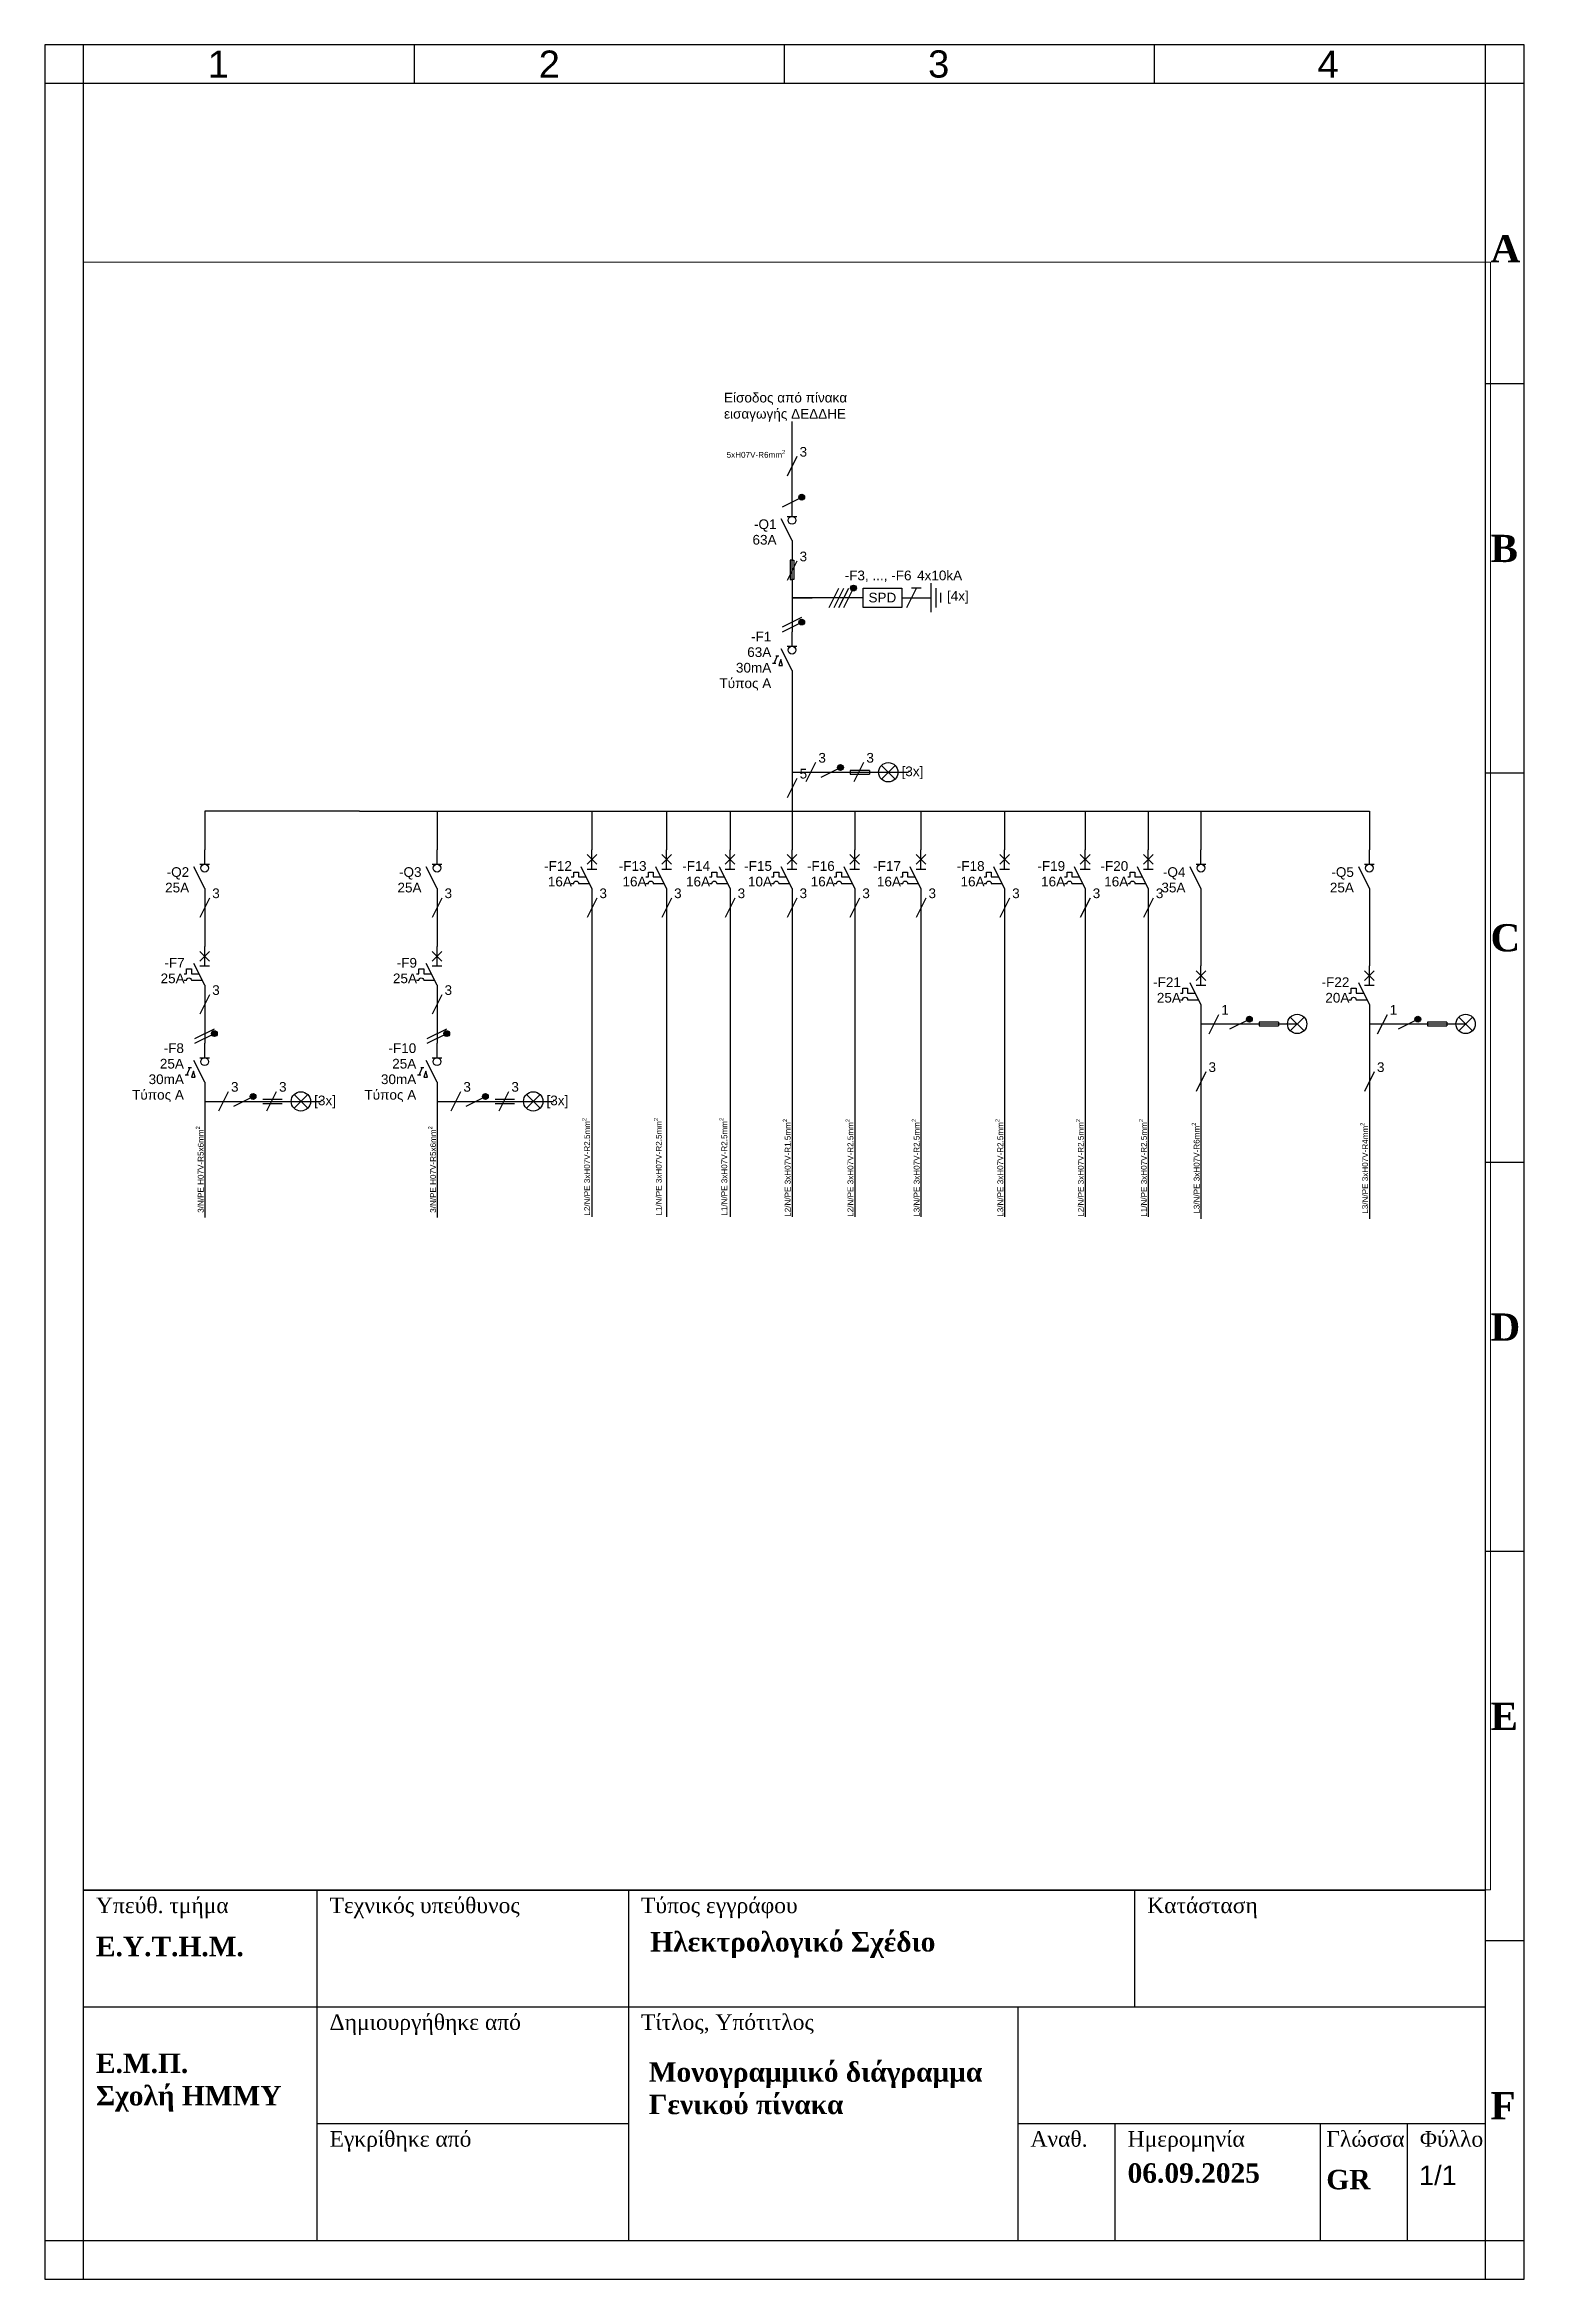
# Paper-space layout 'A4' of a CAD drawing. Header units: millimetres. Extents: x 15 to 205, y 5 to 292.
# The model-space entities are those that its viewports show. They can reach past a viewport. Long polylines and large blocks are cut down to what shows.
import ezdxf
from ezdxf.enums import TextEntityAlignment as Align

# ---------------------------------------------------------------- set-up
doc = ezdxf.new("R2010")
doc.units = ezdxf.units.MM
doc.layers.get('0').update_dxf_attribs({"color": 250})
doc.layers.add('Layer1', color=10, linetype='Continuous', plot=False)
doc.styles.get("Standard").update_dxf_attribs({"font": 'arial.ttf'})
doc.styles.add('TextBlock', font='timesbd.ttf', dxfattribs={"height": 2.5})
doc.styles.add('TitleBlock', font='times.ttf', dxfattribs={"height": 2})

# ---------------------------------------------------------------- blocks, each defined once
blk = doc.blocks.new('Disconnectors')
at = {"linetype": 'Continuous'}
for p, q in [((0, -3.75), (0, 0)), ((-1.25, -3.75), (1.25, -3.75))]:
    blk.add_line(p, q, dxfattribs=at)
for q in [(-2.77, -4.4), (0, -15)]:
    blk.add_line((0, -10), q)
blk.add_circle((0, -4.75), 1, dxfattribs=at)
for tag, p in [('REF', (-4, -7.01)), ('IN', (-4, -11.02))]:
    blk.add_attdef(tag, text='', height=2.5, dxfattribs=at).set_placement(p, align=Align.RIGHT)
blk = doc.blocks.new('Protection')
at = {"linetype": 'Continuous'}
for p, q in [((0, -5), (0, 0)), ((-1.25, -5), (1.25, -5))]:
    blk.add_line(p, q, dxfattribs=at)
for p, q in [((0, -10), (-2.77, -4.4)), ((-1.25, -1.25), (1.25, -3.75)), ((-1.25, -3.75), (1.25, -1.25)), ((0, -10), (0, -15))]:
    blk.add_line(p, q)
blk.add_lwpolyline([(-5.32, -7.01), (-4.69, -7.01), (-4.69, -5.76), (-3.44, -5.76), (-3.44, -7.01), (-1.48, -7.01)])
blk.add_lwpolyline([(-5.32, -8.73), (-4.69, -8.73, -1), (-3.44, -8.73), (-0.63, -8.73)], format="xyb")
for tag, p in [('REF', (-5.17, -5.45)), ('IN', (-5.17, -9.47)), ('IC', (-5.17, -13.48))]:
    blk.add_attdef(tag, text='', height=2.5, dxfattribs=at).set_placement(p, align=Align.RIGHT)
blk = doc.blocks.new('RCD')
h = blk.add_hatch(color=256)
h.dxf.hatch_style = 1
edge = h.paths.add_edge_path()
edge.add_arc((2.5, 2.5), 0.75, 0, 360)
for p, q in [((-2.5, 1.25), (2.5, 3.75)), ((-2.5, 0), (2.5, 2.5)), ((0, -10), (-2.77, -4.4)), ((0, -10), (0, -15))]:
    blk.add_line(p, q)
at = {"linetype": 'Continuous'}
for p, q in [((0, -3.75), (0, 0)), ((-1.25, -3.75), (1.25, -3.75)), ((-5, -8.12), (-4.2, -8.12)), ((-3.82, -6.25), (-4.6, -8.12)), ((-4.22, -6.25), (-3.42, -6.25))]:
    blk.add_line(p, q, dxfattribs=at)
blk.add_lwpolyline([(-2.42, -8.75), (-2.92, -7.19), (-3.42, -8.75)], close=True, dxfattribs=at)
blk.add_circle((2.5, 2.5), 0.75)
blk.add_circle((0, -4.75), 1, dxfattribs=at)
for tag, p in [('REF', (-5.36, -2.5)), ('IN', (-5.36, -6.51)), ('IND', (-5.36, -10.53)), ('TYPE', (-5.36, -14.55))]:
    blk.add_attdef(tag, text='', height=2.5, dxfattribs=at).set_placement(p, align=Align.RIGHT)
blk = doc.blocks.new('MultiObjects')
at = {"linetype": 'Continuous'}
blk.add_line((1.25, 2.5), (-1.25, -2.5), dxfattribs=at)
blk.add_attdef('N', (1.95, 2.5), '', height=2.5, dxfattribs=at)
blk = doc.blocks.new('MultiLines')
h = blk.add_hatch(color=256)
h.dxf.hatch_style = 1
edge = h.paths.add_edge_path()
edge.add_arc((2.5, 1.25), 0.75, 0, 360)
blk.add_line((-2.5, -1.25), (2.5, 1.25))
blk.add_circle((2.5, 1.25), 0.75)
blk = doc.blocks.new('Lamp')
at = {"linetype": 'Continuous'}
for p, q in [((-1.77, 1.77), (1.77, -1.77)), ((1.77, 1.77), (-1.77, -1.77))]:
    blk.add_line(p, q, dxfattribs=at)
blk.add_circle((0, 0), 2.5, dxfattribs=at)
blk.add_attdef('REF', text='', height=2.5, dxfattribs=at).set_placement((-3.37, -1.06), align=Align.RIGHT)
blk.add_attdef('TEXT', (3.9, -1.06), '', height=2.5, dxfattribs=at)
blk = doc.blocks.new('*U9')
at = {"linetype": 'Continuous'}
for p, q in [((0, -5), (0, 0)), ((-1.25, -5), (1.25, -5))]:
    blk.add_line(p, q, dxfattribs=at)
for p, q in [((0, -10), (-2.77, -4.4)), ((-1.25, -1.25), (1.25, -3.75)), ((-1.25, -3.75), (1.25, -1.25)), ((0, -10), (0, -15))]:
    blk.add_line(p, q)
blk.add_lwpolyline([(-5.32, -7.01), (-4.69, -7.01), (-4.69, -5.76), (-3.44, -5.76), (-3.44, -7.01), (-1.48, -7.01)])
blk.add_lwpolyline([(-5.32, -8.73), (-4.69, -8.73, -1), (-3.44, -8.73), (-0.63, -8.73)], format="xyb")
for tag, p in [('REF', (-5.17, -5.45)), ('IN', (-5.17, -9.47)), ('IC', (-3.78, -8.67))]:
    blk.add_attdef(tag, text='', height=2.5, dxfattribs=at).set_placement(p, align=Align.RIGHT)
blk = doc.blocks.new('grammi_PE_H')
for p, q in [((0, 0), (2.5, 5)), ((3.75, 5), (1.25, 5))]:
    blk.add_line(p, q)
blk = doc.blocks.new('SPD')
h = blk.add_hatch(color=256)
h.dxf.hatch_style = 1
edge = h.paths.add_edge_path()
edge.add_arc((0, 2.5), 0.75, 0, 360)
for p, q in [((-6.25, -2.5), (-3.75, 2.5)), ((-5, -2.5), (-2.5, 2.5)), ((-3.75, -2.5), (-1.25, 2.5)), ((-2.5, -2.5), (0, 2.5)), ((2.5, 0), (0, 0)), ((12.5, 0), (15, 0)), ((15, 0), (20, 0)), ((20, 3.75), (20, -3.75)), ((21.25, 2.5), (21.25, -2.5)), ((22.5, 1.25), (22.5, -1.25))]:
    blk.add_line(p, q)
blk.add_lwpolyline([(2.5, 2.5), (12.5, 2.5), (12.5, -2.5), (2.5, -2.5)], close=True)
blk.add_circle((0, 2.5), 0.75)
at = {"color": 240, "true_color": 0xed1f24}
blk.add_blockref('grammi_PE_H', (13.75, -2.5), dxfattribs=at)
at = {"insert": (7.45, 1.28), "char_height": 2.5, "attachment_point": 2}
blk.add_mtext_dynamic_manual_height_columns('SPD', width=6.791, gutter_width=12.5, heights=[0], dxfattribs=at)
at = {"linetype": 'Continuous', "insert": (24.13, 1.72), "char_height": 2.5, "attachment_point": 1}
blk.add_mtext_dynamic_manual_height_columns('[4x]', width=7.6071, gutter_width=12.5, heights=[0], dxfattribs=at)
at = {"linetype": 'Continuous'}
for tag, p in [('REF', (-2.29, 4.5)), ('IN', (16.41, 4.5))]:
    blk.add_attdef(tag, p, '', height=2.5, dxfattribs=at)

msp = doc.modelspace()

# ---------------------------------------------------------------- linework, layer by layer
at = {"color": 0}
for p, q in [((3111.2, 1686.73), (3111.2, 1698.3)), ((3111.2, 1677.53), (3111.2, 1686.73)), ((3111.2, 1657.53), (3111.2, 1644)), ((3111.2, 1607.7), (3121.2, 1607.7)), ((3121.2, 1607.7), (3126.2, 1607.7)), ((3126.2, 1608.2), (3126.2, 1607.2)), ((3126.2, 1607.7), (3131.2, 1607.7)), ((3131.2, 1608.2), (3131.2, 1607.2)), ((3131.2, 1607.7), (3141.28, 1607.7)), ((2959.52, 1597.7), (2959.52, 1587.7)), ((3019.52, 1597.7), (3019.52, 1587.7)), ((3059.52, 1597.7), (3099.52, 1597.7)), ((3059.52, 1597.7), (3059.52, 1587.7)), ((3059.52, 1597.7), (3059.52, 1587.7)), ((3078.8, 1597.7), (3078.8, 1587.7)), ((3095.2, 1597.7), (3095.2, 1587.7)), ((3099.52, 1597.7), (3129.52, 1597.7)), ((3111.2, 1597.7), (3111.2, 1587.7)), ((3127.4, 1597.7), (3127.4, 1587.7)), ((3129.52, 1597.7), (3177.7, 1597.7)), ((3144.5, 1597.7), (3144.5, 1587.7)), ((3166.1, 1597.7), (3166.1, 1587.7)), ((3177.7, 1597.7), (3216.8, 1597.7)), ((3186.9, 1597.7), (3186.9, 1587.7)), ((3203.2, 1597.7), (3203.2, 1587.7)), ((3216.8, 1597.7), (3246.8, 1597.7)), ((3216.8, 1597.7), (3216.8, 1587.7)), ((3246.8, 1597.7), (3260.3, 1597.7)), ((3260.3, 1597.7), (3260.3, 1587.7)), ((2959.52, 1572.7), (2959.52, 1562.7)), ((3019.52, 1572.7), (3019.52, 1562.7)), ((3059.52, 1572.7), (3059.52, 1492.9)), ((3059.52, 1572.7), (3059.52, 1492.9)), ((3078.8, 1572.7), (3078.8, 1492.9)), ((3095.2, 1572.7), (3095.2, 1492.9)), ((3111.2, 1572.7), (3111.2, 1492.9)), ((3127.4, 1572.7), (3127.4, 1492.9)), ((3144.5, 1572.7), (3144.5, 1492.9)), ((3166.1, 1572.7), (3166.1, 1492.9)), ((3186.9, 1572.7), (3186.9, 1492.9)), ((3203.2, 1572.7), (3203.2, 1492.9)), ((3216.8, 1572.7), (3216.8, 1557.7)), ((3260.3, 1572.7), (3260.3, 1557.7)), ((3216.8, 1542.7), (3226.8, 1542.7)), ((3216.8, 1542.7), (3216.8, 1492.4)), ((3226.8, 1542.7), (3231.8, 1542.7)), ((3231.8, 1543.2), (3231.8, 1542.2)), ((3231.8, 1542.7), (3236.8, 1542.7)), ((3236.8, 1543.2), (3236.8, 1542.7)), ((3236.8, 1542.7), (3236.8, 1542.2)), ((3236.8, 1542.7), (3241.65, 1542.7)), ((3260.3, 1542.7), (3270.3, 1542.7)), ((3260.3, 1542.7), (3260.3, 1492.4)), ((3270.3, 1542.7), (3275.3, 1542.7)), ((3275.3, 1543.2), (3275.3, 1542.2)), ((3275.3, 1542.7), (3280.3, 1542.7)), ((3280.3, 1543.2), (3280.3, 1542.7)), ((3280.3, 1542.7), (3280.3, 1542.2)), ((3280.3, 1542.7), (3285.15, 1542.7)), ((2959.52, 1522.7), (2969.52, 1522.7)), ((2959.52, 1522.7), (2959.52, 1492.7)), ((2969.52, 1522.7), (2974.52, 1522.7)), ((2974.52, 1522.7), (2979.52, 1522.7)), ((2979.52, 1522.7), (2989.6, 1522.7)), ((3019.52, 1522.7), (3029.52, 1522.7)), ((3019.52, 1522.7), (3019.52, 1492.7)), ((3029.52, 1522.7), (3034.52, 1522.7)), ((3034.52, 1522.7), (3039.52, 1522.7)), ((3039.52, 1522.7), (3049.6, 1522.7))]:
    msp.add_line(p, q, dxfattribs=at)
for p, q in [((3127.08, 1652.8), (3111.2, 1652.8)), ((3111.2, 1652.8), (3116.38, 1652.8)), ((3111.2, 1629), (3111.2, 1607.7)), ((3111.2, 1607.7), (3111.2, 1597.7)), ((3131.2, 1608.2), (3126.2, 1608.2)), ((3126.2, 1607.2), (3131.2, 1607.2)), ((2969.52, 1597.7), (2959.52, 1597.7)), ((2979.52, 1597.7), (2969.52, 1597.7)), ((2989.52, 1597.7), (2979.52, 1597.7)), ((2999.52, 1597.7), (2989.52, 1597.7)), ((2999.52, 1597.7), (3009.52, 1597.7)), ((3009.52, 1597.7), (3019.52, 1597.7)), ((3019.52, 1597.7), (3029.52, 1597.7)), ((3029.52, 1597.7), (3039.52, 1597.7)), ((3039.52, 1597.7), (3049.52, 1597.7)), ((3049.52, 1597.7), (3059.52, 1597.7)), ((2959.52, 1547.7), (2959.52, 1537.7)), ((3019.52, 1547.7), (3019.52, 1537.7)), ((3236.8, 1543.2), (3231.8, 1543.2)), ((3231.8, 1542.2), (3236.8, 1542.2)), ((3280.3, 1543.2), (3275.3, 1543.2)), ((3275.3, 1542.2), (3280.3, 1542.2)), ((2979.52, 1523.2), (2974.52, 1523.2)), ((2974.52, 1522.2), (2979.52, 1522.2)), ((3039.52, 1523.2), (3034.52, 1523.2)), ((3034.52, 1522.2), (3039.52, 1522.2))]:
    msp.add_line(p, q)
at = {"color": 240, "true_color": 0xed1f24}
msp.add_line((2959.52, 1597.7), (2959.52, 1597.7), dxfattribs=at)
msp.add_lwpolyline([(3111.2, 1662.53), (3110.7, 1662.53), (3110.7, 1657.53), (3111.2, 1657.53), (3111.2, 1662.53), (3111.7, 1662.53), (3111.7, 1657.53), (3111.2, 1657.53)])

# ---------------------------------------------------------------- block references
for name, p, values in [('MultiObjects', (3111.2, 1686.73), {'N': '3'}), ('Disconnectors', (3111.2, 1677.53), {'REF': '-Q1', 'IN': '63A'}), ('MultiObjects', (3111.2, 1659.7), {'N': '3'}), ('SPD', (3127.08, 1652.8), {'REF': '-F3, ..., -F6', 'IN': '4x10kA'}), ('RCD', (3111.2, 1644), {'REF': '-F1', 'IN': '63A', 'IND': '30mA', 'TYPE': 'Τύπος Α'}), ('MultiObjects', (3116.05, 1607.7), {'N': '3'}), ('MultiObjects', (3128.45, 1607.7), {'N': '3'}), ('MultiObjects', (3111.2, 1603.6), {'N': '5'}), ('Disconnectors', (2959.52, 1587.7), {'REF': '-Q2', 'IN': '25A'}), ('Disconnectors', (3019.52, 1587.7), {'REF': '-Q3', 'IN': '25A'}), ('Protection', (3059.52, 1587.7), {'REF': '-F12', 'IN': '16A'}), ('Protection', (3059.52, 1587.7), {'REF': '-F12', 'IN': '16A'}), ('Protection', (3078.8, 1587.7), {'REF': '-F13', 'IN': '16A'}), ('Protection', (3095.2, 1587.7), {'REF': '-F14', 'IN': '16A'}), ('*U9', (3111.2, 1587.7), {'REF': '-F15', 'IN': '10A'}), ('Protection', (3127.4, 1587.7), {'REF': '-F16', 'IN': '16A'}), ('Protection', (3144.5, 1587.7), {'REF': '-F17', 'IN': '16A'}), ('Protection', (3166.1, 1587.7), {'REF': '-F18', 'IN': '16A'}), ('Protection', (3186.9, 1587.7), {'REF': '-F19', 'IN': '16A'}), ('Protection', (3203.2, 1587.7), {'REF': '-F20', 'IN': '16A'}), ('Disconnectors', (3216.8, 1587.7), {'REF': '-Q4', 'IN': '35A'}), ('Disconnectors', (3260.3, 1587.7), {'REF': '-Q5', 'IN': '25A'}), ('MultiObjects', (2959.52, 1572.7), {'N': '3'}), ('MultiObjects', (3019.52, 1572.7), {'N': '3'}), ('MultiObjects', (3059.52, 1572.7), {'N': '3'}), ('MultiObjects', (3059.52, 1572.7), {'N': '3'}), ('MultiObjects', (3078.8, 1572.7), {'N': '3'}), ('MultiObjects', (3095.2, 1572.7), {'N': '3'}), ('MultiObjects', (3111.2, 1572.7), {'N': '3'}), ('MultiObjects', (3127.4, 1572.7), {'N': '3'}), ('MultiObjects', (3144.5, 1572.7), {'N': '3'}), ('MultiObjects', (3166.1, 1572.7), {'N': '3'}), ('MultiObjects', (3186.9, 1572.7), {'N': '3'}), ('MultiObjects', (3203.2, 1572.7), {'N': '3'}), ('Protection', (2959.52, 1562.7), {'REF': '-F7', 'IN': '25A'}), ('Protection', (3019.52, 1562.7), {'REF': '-F9', 'IN': '25A'}), ('MultiObjects', (2959.52, 1547.7), {'N': '3'}), ('MultiObjects', (3019.52, 1547.7), {'N': '3'}), ('Protection', (3216.8, 1557.7), {'REF': '-F21', 'IN': '25A'}), ('Protection', (3260.3, 1557.7), {'REF': '-F22', 'IN': '20A'}), ('MultiObjects', (3220.1, 1542.6), {'N': '1'}), ('MultiObjects', (3263.6, 1542.6), {'N': '1'}), ('RCD', (2959.52, 1537.7), {'REF': '-F8', 'IN': '25A', 'IND': '30mA', 'TYPE': 'Τύπος Α'}), ('RCD', (3019.52, 1537.7), {'REF': '-F10', 'IN': '25A', 'IND': '30mA', 'TYPE': 'Τύπος Α'}), ('MultiObjects', (3216.8, 1527.8), {'N': '3'}), ('MultiObjects', (3260.3, 1527.8), {'N': '3'}), ('MultiObjects', (2964.37, 1522.7), {'N': '3'}), ('MultiObjects', (2976.77, 1522.7), {'N': '3'}), ('MultiObjects', (3024.37, 1522.7), {'N': '3'}), ('MultiObjects', (3036.77, 1522.7), {'N': '3'})]:
    msp.add_blockref(name, p, dxfattribs=at).add_auto_attribs(values)
for name, p in [('MultiLines', (3111.2, 1677.53)), ('MultiLines', (3121.2, 1607.7)), ('Lamp', (3136.05, 1607.7)), ('MultiLines', (3226.8, 1542.7)), ('Lamp', (3241.65, 1542.7)), ('MultiLines', (3270.3, 1542.7)), ('Lamp', (3285.15, 1542.7)), ('MultiLines', (2969.52, 1522.7)), ('Lamp', (2984.37, 1522.7)), ('MultiLines', (3029.52, 1522.7)), ('Lamp', (3044.37, 1522.7))]:
    msp.add_blockref(name, p, dxfattribs=at)

# ---------------------------------------------------------------- texts
at = {"color": 0, "char_height": 2.5, "attachment_point": 1}
for s, width, insert in [('Είσοδος από πίνακα εισαγωγής ΔΕΔΔΗΕ', 33.1, (3093.64, 1705.72)), ('[3x]', 5.9, (3139.48, 1609.2)), ('[3x]', 5.9, (2987.8, 1524.2)), ('[3x]', 5.9, (3047.8, 1524.2))]:
    msp.add_mtext_dynamic_manual_height_columns(s, width=width, gutter_width=12.5, heights=[0], dxfattribs=dict(at, insert=insert))
at = {"insert": (3094.31, 1690.97), "char_height": 1.5, "attachment_point": 1}
msp.add_mtext_dynamic_manual_height_columns('\\A1;5xH07V-R6mm{\\H0.7x;\\S2^ ;}', width=9.4, gutter_width=12.5, heights=[0], dxfattribs=at)
at = {"color": 0, "char_height": 1.5, "attachment_point": 1, "rotation": 90}
for s, width, insert in [('\\A1;L2/N/PE 3xH07V-R2.5mm{\\H0.7x;\\S2^ ;}', 49.9163, (3057.02, 1493.19)), ('\\A1;L1/N/PE 3xH07V-R2.5mm{\\H0.7x;\\S2^ ;}', 47.5, (3075.54, 1493.19)), ('\\A1;L1/N/PE 3xH07V-R2.5mm{\\H0.7x;\\S2^ ;}', 47.5, (3092.45, 1493.19)), ('\\A1;L2/N/PE 3xH07V-R1.5mm{\\H0.7x;\\S2^ ;}', 49.9163, (3108.82, 1492.9)), ('\\A1;L2/N/PE 3xH07V-R2.5mm{\\H0.7x;\\S2^ ;}', 49.9163, (3125.02, 1492.9)), ('\\A1;L3/N/PE 3xH07V-R2.5mm{\\H0.7x;\\S2^ ;}', 49.9163, (3142.12, 1492.9)), ('\\A1;L3/N/PE 3xH07V-R2.5mm{\\H0.7x;\\S2^ ;}', 49.9163, (3163.72, 1492.9)), ('\\A1;L2/N/PE 3xH07V-R2.5mm{\\H0.7x;\\S2^ ;}', 49.9163, (3184.52, 1492.9)), ('\\A1;L1/N/PE 3xH07V-R2.5mm{\\H0.7x;\\S2^ ;}', 49.9163, (3200.82, 1492.9)), ('\\A1;3/N/PE H07V-R5x6mm{\\H0.7x;\\S2^ ;}', 40.1, (2957.24, 1493.93)), ('\\A1;3/N/PE H07V-R5x6mm{\\H0.7x;\\S2^ ;}', 40.1, (3017.24, 1493.93)), ('\\A1;L3/N/PE 3xH07V-R6mm{\\H0.7x;\\S2^ ;}', 49.9163, (3214.43, 1493.69)), ('\\A1;L3/N/PE 3xH07V-R4mm{\\H0.7x;\\S2^ ;}', 49.9163, (3257.93, 1493.69))]:
    msp.add_mtext_dynamic_manual_height_columns(s, width=width, gutter_width=12.5, heights=[0], dxfattribs=dict(at, insert=insert))

psp = doc.layouts.new('A4')

# ---------------------------------------------------------------- linework, layer by layer
for p, q in [((15, 292), (15, 5)), ((20, 55), (20, 292))]:
    psp.add_line(p, q)
at = {"linetype": 'Continuous'}
for p, q in [((62.5, 287), (62.5, 292)), ((110, 287), (110, 292)), ((157.5, 287), (157.5, 292)), ((200, 5), (200, 292)), ((205, 287), (15, 287)), ((200, 248.5), (205, 248.5)), ((200, 198.5), (205, 198.5)), ((200, 148.5), (205, 148.5)), ((200, 98.5), (205, 98.5)), ((20, 5), (20, 55)), ((20, 55), (200, 55)), ((50, 10), (50, 55)), ((90, 10), (90, 55)), ((155, 40), (155, 55)), ((200, 48.5), (205, 48.5)), ((20, 40), (200, 40)), ((140, 10), (140, 40)), ((50, 25), (90, 25)), ((140, 25), (200, 25)), ((152.48, 10), (152.48, 25)), ((178.84, 10), (178.84, 25)), ((190, 10), (190, 25)), ((15, 10), (205, 10))]:
    psp.add_line(p, q, dxfattribs=at)
psp.add_lwpolyline([(15, 5), (205, 5), (205, 292), (15, 292)], dxfattribs=at)

# ---------------------------------------------------------------- texts
at = {"linetype": 'Continuous', "char_height": 3.5, "attachment_point": 5}
for s, insert in [('1', (37.3, 289.5)), ('2', (79.8, 289.5)), ('3', (129.8, 289.5)), ('4', (179.8, 289.5))]:
    psp.add_mtext_dynamic_manual_height_columns(s, width=50, gutter_width=12.5, heights=[0], dxfattribs=dict(at, insert=insert))
at = {"linetype": 'Continuous', "attachment_point": 1}
for s, width, gutter_width, insert, char_height, style in [('Α', 5, 12.5, (200.66, 267.55), 3.5, 'TextBlock'), ('B', 5, 12.5, (200.66, 229.05), 3.5, 'TextBlock'), ('C', 5, 12.5, (200.66, 179.05), 3.5, 'TextBlock'), ('D', 5, 12.5, (200.66, 129.05), 3.5, 'TextBlock'), ('E', 5, 12.5, (200.66, 79.05), 3.5, 'TextBlock'), ('Υπεύθ. τμήμα', 27.6031, 10, (21.58, 54.03), 2, 'TitleBlock'), ('Τεχνικός υπεύθυνος', 27.6031, 10, (51.58, 54.03), 2, 'TitleBlock'), ('Κατάσταση', 27.6031, 10, (156.58, 54.03), 2, 'TitleBlock'), ('Ε.Υ.Τ.Η.Μ.', 19.7949, 12.5, (21.58, 49), 2.5, 'TextBlock'), ('Δημιουργήθηκε από', 27.6031, 10, (51.58, 39.03), 2, 'TitleBlock'), ('Τίτλος, Υπότιτλος ', 27.6031, 10, (91.58, 39.03), 2, 'TitleBlock'), ('Ε.Μ.Π.\\PΣχολή ΗΜΜΥ', 25.8676, 12.5, (21.58, 34), 2.5, 'TextBlock'), ('F', 5, 12.5, (200.66, 29.05), 3.5, 'TextBlock'), ('Εγκρίθηκε από', 27.6031, 10, (51.58, 24.03), 2, 'TitleBlock'), ('Αναθ.', 27.6031, 10, (141.58, 24.03), 2, 'TitleBlock'), ('Ημερομηνία', 27.6031, 10, (154.06, 24.03), 2, 'TitleBlock'), ('Γλώσσα', 27.6031, 10, (179.58, 24.03), 2, 'TitleBlock'), ('Φύλλο', 27.6031, 10, (191.58, 24.03), 2, 'TitleBlock'), ('GR', 10.4238, 12.5, (179.58, 19.06), 2.5, 'TextBlock')]:
    psp.add_mtext_dynamic_manual_height_columns(s, width=width, gutter_width=gutter_width, heights=[0], dxfattribs=dict(at, insert=insert, char_height=char_height, style=style))
at = {"color": 0, "linetype": 'Continuous', "insert": (91.58, 54.03), "char_height": 2, "attachment_point": 1, "style": 'TitleBlock'}
psp.add_mtext_dynamic_manual_height_columns('Τύπος εγγράφου', width=27.6031, gutter_width=10, heights=[0], dxfattribs=at)
at = {"linetype": 'Continuous', "char_height": 2.5, "attachment_point": 1, "style": 'TextBlock'}
for s, insert in [('Ηλεκτρολογικό Σχέδιο', (92.77, 49.6)), ('Μονογραμμικό διάγραμμα \\PΓενικού πίνακα', (92.57, 32.88)), ('06.09.2025', (154.06, 19.9))]:
    psp.add_mtext(s, dxfattribs=dict(at, insert=insert))
at = {"color": 0, "insert": (191.48, 19.61), "char_height": 2.5, "attachment_point": 1}
psp.add_mtext_dynamic_manual_height_columns('1/1', width=6.7918, gutter_width=12.5, heights=[0], dxfattribs=at)

# ---------------------------------------------------------------- viewports
at = {"layer": 'Layer1', "color": 240, "true_color": 0xed1f24}
psp.add_viewport(center=(110.33, 159.53), size=(180.66, 209.055), view_center_point=(3109.92, 1529.23), view_height=420.414, dxfattribs=at)

doc.saveas('drawing.dxf')
